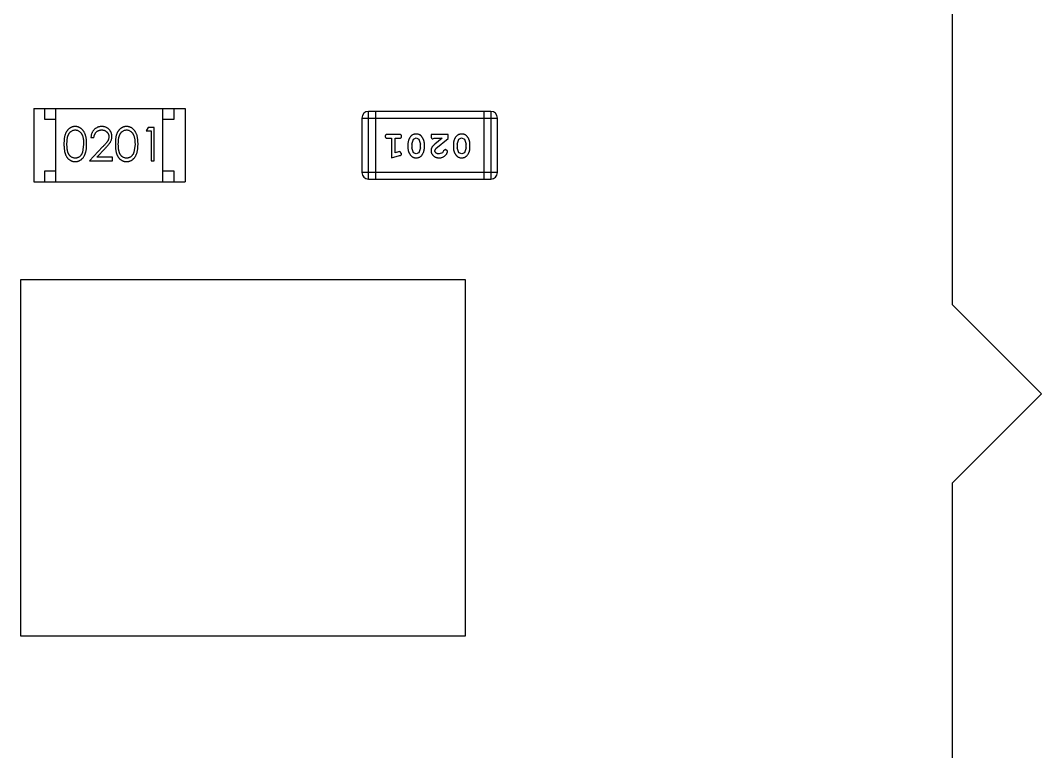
# Model space of a CAD drawing. Header units: millimetres. Extents: x 10 to 132, y -13 to 46.
# Drawn here: x 113.646 to 118.233, y 19.729 to 23.016 of the extents above; entities that cross this region are included whole.
import ezdxf

# ---------------------------------------------------------------- set-up
doc = ezdxf.new("R2010")
doc.units = ezdxf.units.MM
doc.header["$LTSCALE"] = 1.21
doc.header["$MEASUREMENT"] = 0
doc.layers.get('0').update_dxf_attribs({"linetype": 'CONTINUOUS'})

msp = doc.modelspace()

# ---------------------------------------------------------------- linework, layer by layer
at = {"color": 7, "linetype": 'Continuous'}
for p, q in [((117.8335, 21.7367), (117.8335, 23.4767)), ((113.7052, 22.6194), (113.7052, 22.2894)), ((113.7052, 22.6194), (114.3852, 22.6194)), ((113.7552, 22.5694), (113.7552, 22.6194)), ((113.8052, 22.2894), (113.8052, 22.6194)), ((114.2852, 22.2894), (114.2852, 22.6194)), ((114.3352, 22.6194), (114.3352, 22.5694)), ((114.3852, 22.6194), (114.3852, 22.2894)), ((115.1794, 22.5763), (115.1794, 22.3325)), ((115.1794, 22.5763), (115.789, 22.5763)), ((115.2099, 22.302), (115.2099, 22.6068)), ((115.7585, 22.6068), (115.2099, 22.6068)), ((115.2404, 22.6068), (115.2404, 22.302)), ((115.728, 22.6068), (115.728, 22.302)), ((115.7585, 22.6068), (115.7585, 22.302)), ((115.789, 22.3325), (115.789, 22.5763)), ((113.8052, 22.5694), (113.7552, 22.5694)), ((114.2193, 22.5347), (114.2105, 22.5193)), ((114.2471, 22.5347), (114.2193, 22.5347)), ((114.2471, 22.3847), (114.2471, 22.5347)), ((114.3352, 22.5694), (114.2852, 22.5694)), ((113.9624, 22.4886), (113.9759, 22.4886)), ((114.2105, 22.5193), (114.2336, 22.5193)), ((114.2336, 22.5193), (114.2336, 22.3847)), ((115.3473, 22.5032), (115.2954, 22.5032)), ((115.2954, 22.4859), (115.3127, 22.4859)), ((115.3127, 22.4859), (115.3127, 22.3978)), ((115.33, 22.4209), (115.33, 22.4859)), ((115.33, 22.4859), (115.3473, 22.4859)), ((115.404, 22.4599), (115.4112, 22.4817)), ((115.4112, 22.4817), (115.4235, 22.4875)), ((115.4235, 22.4875), (115.4357, 22.4822)), ((115.4357, 22.4822), (115.4433, 22.4599)), ((115.4905, 22.5032), (115.4905, 22.4953)), ((115.5676, 22.5032), (115.4905, 22.5032)), ((115.4991, 22.4827), (115.5046, 22.4859)), ((115.5046, 22.4859), (115.5408, 22.4859)), ((115.5408, 22.4859), (115.5073, 22.4588)), ((115.5126, 22.4393), (115.5676, 22.4843)), ((115.5676, 22.4843), (115.5676, 22.5032)), ((115.6085, 22.4599), (115.6157, 22.4817)), ((115.6157, 22.4817), (115.628, 22.4875)), ((115.628, 22.4875), (115.6402, 22.4822)), ((115.6402, 22.4822), (115.6478, 22.4599)), ((113.9297, 22.4597), (113.9241, 22.422)), ((114.0148, 22.4468), (113.9567, 22.3847)), ((113.9888, 22.4001), (114.0263, 22.4401)), ((114.1605, 22.4597), (114.1548, 22.422)), ((115.3867, 22.4602), (115.3867, 22.4424)), ((115.404, 22.4599), (115.404, 22.4427)), ((115.4115, 22.4204), (115.404, 22.4427)), ((115.4433, 22.4427), (115.436, 22.4209)), ((115.4433, 22.4427), (115.4433, 22.4599)), ((115.4606, 22.4424), (115.4606, 22.4602)), ((115.5078, 22.4296), (115.5126, 22.4393)), ((115.5556, 22.4355), (115.5471, 22.429)), ((115.5644, 22.4271), (115.5556, 22.4355)), ((115.5912, 22.4602), (115.5912, 22.4424)), ((115.6085, 22.4599), (115.6085, 22.4427)), ((115.616, 22.4204), (115.6085, 22.4427)), ((115.6478, 22.4427), (115.6406, 22.4209)), ((115.6478, 22.4427), (115.6478, 22.4599)), ((115.6651, 22.4424), (115.6651, 22.4602)), ((114.0586, 22.4001), (113.9888, 22.4001)), ((114.0586, 22.3847), (114.0586, 22.4001)), ((115.3127, 22.3978), (115.3493, 22.4077)), ((115.345, 22.4251), (115.33, 22.4209)), ((115.3505, 22.4261), (115.345, 22.4251)), ((115.3583, 22.4168), (115.3505, 22.4261)), ((115.4237, 22.4151), (115.4115, 22.4204)), ((115.436, 22.4209), (115.4237, 22.4151)), ((115.5422, 22.4205), (115.5273, 22.4151)), ((115.5471, 22.429), (115.5422, 22.4205)), ((115.6282, 22.4151), (115.616, 22.4204)), ((115.6406, 22.4209), (115.6282, 22.4151)), ((113.9567, 22.3847), (114.0586, 22.3847)), ((114.2336, 22.3847), (114.2471, 22.3847)), ((113.7552, 22.2894), (113.7552, 22.3394)), ((113.7552, 22.3394), (113.8052, 22.3394)), ((114.2852, 22.3394), (114.3352, 22.3394)), ((114.3352, 22.3394), (114.3352, 22.2894)), ((115.789, 22.3325), (115.1794, 22.3325)), ((115.2099, 22.302), (115.7585, 22.302)), ((113.7052, 22.2894), (114.3852, 22.2894)), ((113.6456, 21.8488), (113.6456, 20.2488)), ((115.6457, 21.8488), (113.6456, 21.8488)), ((115.6457, 20.2488), (115.6457, 21.8488)), ((118.2335, 21.3367), (117.8335, 21.7367)), ((117.8335, 20.9367), (118.2335, 21.3367)), ((117.8335, 19.1967), (117.8335, 20.9367)), ((113.6456, 20.2488), (115.6457, 20.2488))]:
    msp.add_line(p, q, dxfattribs=at)
for centre, start, end in [((115.2099, 22.5763), 90, 180), ((115.7585, 22.5763), 0, 90), ((115.2099, 22.3325), 180, 270), ((115.7585, 22.3325), 270, 0)]:
    msp.add_arc(centre, 0.0305, start, end, dxfattribs=at)
for points, knots in [([(113.8914, 22.5386), (113.8903, 22.5385), (113.8879, 22.5385), (113.8845, 22.5381), (113.8811, 22.5374), (113.8778, 22.5365), (113.8746, 22.5353), (113.8715, 22.5339), (113.8684, 22.5321), (113.8655, 22.5302), (113.8627, 22.528), (113.86, 22.5255), (113.8576, 22.5228), (113.8552, 22.5199), (113.8531, 22.5166), (113.851, 22.5132), (113.8492, 22.5095), (113.8476, 22.5055), (113.8461, 22.5012), (113.8448, 22.4965), (113.8437, 22.4914), (113.8428, 22.4859), (113.8421, 22.4799), (113.8416, 22.4735), (113.8413, 22.4667), (113.8413, 22.462), (113.8413, 22.4596)], [0, 0, 0, 0, 0.033742, 0.066533, 0.099153, 0.13154, 0.164087, 0.196563, 0.229707, 0.263315, 0.297504, 0.331686, 0.366482, 0.4021, 0.438958, 0.476748, 0.515985, 0.556589, 0.599519, 0.645765, 0.695487, 0.748721, 0.805687, 0.866754, 0.931405, 1, 1, 1, 1]), ([(113.9432, 22.4596), (113.9432, 22.4619), (113.9431, 22.4664), (113.9428, 22.473), (113.9423, 22.4792), (113.9416, 22.4851), (113.9406, 22.4905), (113.9394, 22.4957), (113.938, 22.5004), (113.9364, 22.5048), (113.9346, 22.5089), (113.9327, 22.5128), (113.9306, 22.5163), (113.9283, 22.5196), (113.9259, 22.5226), (113.9234, 22.5254), (113.9206, 22.5279), (113.9178, 22.5302), (113.9148, 22.5322), (113.9117, 22.5339), (113.9085, 22.5353), (113.9053, 22.5365), (113.9019, 22.5374), (113.8985, 22.5381), (113.895, 22.5385), (113.8926, 22.5385), (113.8914, 22.5386)], [0, 0, 0, 0, 0.065278, 0.127205, 0.186168, 0.241675, 0.294115, 0.343609, 0.390387, 0.434463, 0.476646, 0.517002, 0.555936, 0.593716, 0.630057, 0.665601, 0.700745, 0.734917, 0.768681, 0.802087, 0.834849, 0.867433, 0.900138, 0.932806, 0.966212, 1, 1, 1, 1]), ([(114.0114, 22.5386), (114.0097, 22.5385), (114.0064, 22.5384), (114.0016, 22.5378), (113.9969, 22.5366), (113.9925, 22.5351), (113.9883, 22.5331), (113.9843, 22.5307), (113.9804, 22.5278), (113.9769, 22.5245), (113.9736, 22.5209), (113.9708, 22.517), (113.9683, 22.5129), (113.9663, 22.5085), (113.9647, 22.5038), (113.9635, 22.499), (113.9627, 22.4938), (113.9625, 22.4903), (113.9624, 22.4886)], [0, 0, 0, 0, 0.06445, 0.126725, 0.187421, 0.247417, 0.306749, 0.366595, 0.427749, 0.490235, 0.553031, 0.614805, 0.676505, 0.738096, 0.801021, 0.864897, 0.931209, 1, 1, 1, 1]), ([(114.0567, 22.494), (114.0566, 22.4954), (114.0565, 22.4984), (114.056, 22.5027), (114.055, 22.5068), (114.0536, 22.5108), (114.0518, 22.5147), (114.0496, 22.5184), (114.0471, 22.522), (114.0442, 22.5253), (114.041, 22.5285), (114.0374, 22.5311), (114.0337, 22.5334), (114.0297, 22.5353), (114.0254, 22.5368), (114.021, 22.5378), (114.0162, 22.5384), (114.013, 22.5385), (114.0114, 22.5386)], [0, 0, 0, 0, 0.06271, 0.123347, 0.183401, 0.242828, 0.302097, 0.36242, 0.423725, 0.487032, 0.550491, 0.612709, 0.674265, 0.73617, 0.799211, 0.863483, 0.930525, 1, 1, 1, 1]), ([(114.1222, 22.5386), (114.121, 22.5385), (114.1187, 22.5385), (114.1152, 22.5381), (114.1119, 22.5374), (114.1086, 22.5365), (114.1054, 22.5353), (114.1022, 22.5339), (114.0992, 22.5321), (114.0963, 22.5302), (114.0935, 22.528), (114.0908, 22.5255), (114.0883, 22.5228), (114.086, 22.5199), (114.0838, 22.5166), (114.0818, 22.5132), (114.08, 22.5095), (114.0783, 22.5055), (114.0768, 22.5012), (114.0756, 22.4965), (114.0744, 22.4914), (114.0736, 22.4859), (114.0729, 22.4799), (114.0724, 22.4735), (114.0721, 22.4667), (114.0721, 22.462), (114.0721, 22.4596)], [0, 0, 0, 0, 0.033742, 0.066533, 0.099153, 0.13154, 0.164087, 0.196563, 0.229707, 0.263315, 0.297504, 0.331686, 0.366482, 0.4021, 0.438958, 0.476748, 0.515985, 0.556589, 0.599519, 0.645765, 0.695487, 0.748721, 0.805687, 0.866754, 0.931405, 1, 1, 1, 1]), ([(114.174, 22.4596), (114.1739, 22.4619), (114.1739, 22.4664), (114.1736, 22.473), (114.1731, 22.4792), (114.1723, 22.4851), (114.1714, 22.4905), (114.1702, 22.4957), (114.1688, 22.5004), (114.1672, 22.5048), (114.1654, 22.5089), (114.1635, 22.5128), (114.1613, 22.5163), (114.1591, 22.5196), (114.1567, 22.5226), (114.1541, 22.5254), (114.1514, 22.5279), (114.1485, 22.5302), (114.1456, 22.5322), (114.1425, 22.5339), (114.1393, 22.5353), (114.136, 22.5365), (114.1327, 22.5374), (114.1293, 22.5381), (114.1258, 22.5385), (114.1234, 22.5385), (114.1222, 22.5386)], [0, 0, 0, 0, 0.065278, 0.127205, 0.186168, 0.241675, 0.294115, 0.343609, 0.390387, 0.434463, 0.476646, 0.517002, 0.555936, 0.593716, 0.630057, 0.665601, 0.700745, 0.734917, 0.768681, 0.802087, 0.834849, 0.867433, 0.900138, 0.932806, 0.966212, 1, 1, 1, 1]), ([(113.8547, 22.4597), (113.8548, 22.4617), (113.8548, 22.4656), (113.855, 22.4713), (113.8554, 22.4766), (113.8559, 22.4815), (113.8565, 22.486), (113.8573, 22.4901), (113.8582, 22.4939), (113.8593, 22.4973), (113.8606, 22.5004), (113.8619, 22.5033), (113.8634, 22.506), (113.865, 22.5085), (113.8668, 22.5109), (113.8687, 22.513), (113.8707, 22.5149), (113.8736, 22.5172), (113.8773, 22.5195), (113.882, 22.5217), (113.8869, 22.5229), (113.8902, 22.5231), (113.8919, 22.5232)], [0, 0, 0, 0, 0.073302, 0.142286, 0.206253, 0.266017, 0.321612, 0.372532, 0.419497, 0.462398, 0.502825, 0.541489, 0.579034, 0.615143, 0.650298, 0.684912, 0.718701, 0.752189, 0.817245, 0.879117, 0.939613, 1, 1, 1, 1]), ([(113.8919, 22.5232), (113.8935, 22.5231), (113.8968, 22.5229), (113.9017, 22.5217), (113.9063, 22.5195), (113.9101, 22.5172), (113.9129, 22.5149), (113.915, 22.5129), (113.9169, 22.5107), (113.9187, 22.5082), (113.9204, 22.5055), (113.922, 22.5025), (113.9234, 22.4994), (113.9248, 22.4959), (113.9259, 22.4923), (113.927, 22.4884), (113.9278, 22.4842), (113.9285, 22.4798), (113.929, 22.4751), (113.9295, 22.4702), (113.9297, 22.465), (113.9297, 22.4615), (113.9297, 22.4597)], [0, 0, 0, 0, 0.059689, 0.119507, 0.181075, 0.246162, 0.279894, 0.314468, 0.350403, 0.387474, 0.426147, 0.466624, 0.508745, 0.553328, 0.600058, 0.649177, 0.700552, 0.754894, 0.811825, 0.871514, 0.934319, 1, 1, 1, 1]), ([(113.9759, 22.4886), (113.976, 22.4899), (113.9763, 22.4925), (113.977, 22.4963), (113.978, 22.4998), (113.9792, 22.5031), (113.9807, 22.5062), (113.9825, 22.5091), (113.9844, 22.5117), (113.9867, 22.5141), (113.9892, 22.5162), (113.9918, 22.5181), (113.9946, 22.5197), (113.9975, 22.5209), (114.0006, 22.5219), (114.0038, 22.5227), (114.0072, 22.5231), (114.0095, 22.5231), (114.0107, 22.5232)], [0, 0, 0, 0, 0.073648, 0.143686, 0.210962, 0.275557, 0.338064, 0.399311, 0.4594, 0.51934, 0.579024, 0.637809, 0.695959, 0.754122, 0.813113, 0.873453, 0.935561, 1, 1, 1, 1]), ([(114.0107, 22.5232), (114.0118, 22.5231), (114.014, 22.5231), (114.0172, 22.5226), (114.0203, 22.522), (114.0233, 22.521), (114.0261, 22.5197), (114.0288, 22.5182), (114.0314, 22.5163), (114.0338, 22.5142), (114.036, 22.5119), (114.0379, 22.5095), (114.0396, 22.507), (114.0409, 22.5044), (114.0419, 22.5016), (114.0427, 22.4988), (114.0431, 22.4958), (114.0432, 22.4938), (114.0432, 22.4928)], [0, 0, 0, 0, 0.068027, 0.133505, 0.19695, 0.26027, 0.322741, 0.384982, 0.448465, 0.513424, 0.578224, 0.640011, 0.700094, 0.760067, 0.819012, 0.877878, 0.938035, 1, 1, 1, 1]), ([(114.0432, 22.4928), (114.0431, 22.4911), (114.043, 22.4879), (114.042, 22.4831), (114.0403, 22.4785), (114.0383, 22.4746), (114.0363, 22.4715), (114.0344, 22.4688), (114.032, 22.4659), (114.0294, 22.4626), (114.0263, 22.4591), (114.0228, 22.4552), (114.019, 22.4511), (114.0163, 22.4483), (114.0148, 22.4468)], [0, 0, 0, 0, 0.088014, 0.174976, 0.2638, 0.355443, 0.406413, 0.465519, 0.533076, 0.609353, 0.693899, 0.787171, 0.889197, 1, 1, 1, 1]), ([(114.0263, 22.4401), (114.0278, 22.4417), (114.0305, 22.4447), (114.0345, 22.449), (114.038, 22.4531), (114.0412, 22.457), (114.0441, 22.4606), (114.0465, 22.464), (114.0487, 22.4672), (114.051, 22.471), (114.0533, 22.4757), (114.0552, 22.4816), (114.0565, 22.4877), (114.0566, 22.4919), (114.0567, 22.494)], [0, 0, 0, 0, 0.09953, 0.192079, 0.277712, 0.357454, 0.429648, 0.495771, 0.555538, 0.608657, 0.707578, 0.804328, 0.901298, 1, 1, 1, 1]), ([(114.0855, 22.4597), (114.0855, 22.4617), (114.0855, 22.4656), (114.0858, 22.4713), (114.0861, 22.4766), (114.0867, 22.4815), (114.0872, 22.486), (114.0881, 22.4901), (114.089, 22.4939), (114.0901, 22.4973), (114.0913, 22.5004), (114.0927, 22.5033), (114.0942, 22.506), (114.0958, 22.5085), (114.0976, 22.5109), (114.0994, 22.513), (114.1015, 22.5149), (114.1043, 22.5172), (114.1081, 22.5195), (114.1128, 22.5217), (114.1177, 22.5229), (114.121, 22.5231), (114.1227, 22.5232)], [0, 0, 0, 0, 0.073302, 0.142286, 0.206253, 0.266017, 0.321612, 0.372532, 0.419497, 0.462398, 0.502825, 0.541489, 0.579034, 0.615143, 0.650298, 0.684912, 0.718701, 0.752189, 0.817245, 0.879117, 0.939613, 1, 1, 1, 1]), ([(114.1227, 22.5232), (114.1243, 22.5231), (114.1276, 22.5229), (114.1324, 22.5217), (114.1371, 22.5195), (114.1408, 22.5172), (114.1437, 22.5149), (114.1458, 22.5129), (114.1477, 22.5107), (114.1495, 22.5082), (114.1512, 22.5055), (114.1528, 22.5025), (114.1542, 22.4994), (114.1555, 22.4959), (114.1567, 22.4923), (114.1578, 22.4884), (114.1586, 22.4842), (114.1593, 22.4798), (114.1598, 22.4751), (114.1603, 22.4702), (114.1604, 22.465), (114.1605, 22.4615), (114.1605, 22.4597)], [0, 0, 0, 0, 0.059689, 0.119507, 0.181075, 0.246162, 0.279894, 0.314468, 0.350403, 0.387474, 0.426147, 0.466624, 0.508745, 0.553328, 0.600058, 0.649177, 0.700552, 0.754894, 0.811825, 0.871514, 0.934319, 1, 1, 1, 1]), ([(115.2954, 22.5032), (115.2945, 22.5032), (115.2928, 22.5031), (115.2905, 22.5027), (115.2886, 22.5019), (115.287, 22.5009), (115.2858, 22.4995), (115.285, 22.498), (115.2845, 22.4963), (115.2844, 22.4951), (115.2844, 22.4945)], [0, 0, 0, 0, 0.169012, 0.317488, 0.445429, 0.560977, 0.67065, 0.776666, 0.88492, 1, 1, 1, 1]), ([(115.2844, 22.4945), (115.2844, 22.4939), (115.2845, 22.4927), (115.285, 22.4911), (115.2858, 22.4896), (115.287, 22.4882), (115.2886, 22.4872), (115.2905, 22.4864), (115.2928, 22.486), (115.2945, 22.4859), (115.2954, 22.4859)], [0, 0, 0, 0, 0.11517, 0.223509, 0.328254, 0.438012, 0.553651, 0.682263, 0.830856, 1, 1, 1, 1]), ([(115.3583, 22.4945), (115.3583, 22.4951), (115.3582, 22.4963), (115.3577, 22.498), (115.3569, 22.4995), (115.3558, 22.5009), (115.3542, 22.5019), (115.3522, 22.5027), (115.3499, 22.5031), (115.3482, 22.5032), (115.3473, 22.5032)], [0, 0, 0, 0, 0.115051, 0.223278, 0.329269, 0.437893, 0.554681, 0.682591, 0.83103, 1, 1, 1, 1]), ([(115.3473, 22.4859), (115.3482, 22.4859), (115.3499, 22.486), (115.3522, 22.4864), (115.3542, 22.4872), (115.3558, 22.4882), (115.3569, 22.4896), (115.3577, 22.4911), (115.3582, 22.4927), (115.3583, 22.4939), (115.3583, 22.4945)], [0, 0, 0, 0, 0.169102, 0.317658, 0.446239, 0.563118, 0.671828, 0.776546, 0.884858, 1, 1, 1, 1]), ([(115.4236, 22.5048), (115.4221, 22.5047), (115.4193, 22.5047), (115.4152, 22.5039), (115.4114, 22.5028), (115.4078, 22.5012), (115.4045, 22.4992), (115.4014, 22.4967), (115.3986, 22.4937), (115.3962, 22.4904), (115.394, 22.4868), (115.392, 22.4831), (115.3904, 22.4794), (115.389, 22.4756), (115.388, 22.4718), (115.3872, 22.468), (115.3867, 22.4641), (115.3867, 22.4615), (115.3867, 22.4602)], [0, 0, 0, 0, 0.067217, 0.131051, 0.19272, 0.252824, 0.312745, 0.373449, 0.436041, 0.501494, 0.567761, 0.632087, 0.695096, 0.757109, 0.817993, 0.878657, 0.939311, 1, 1, 1, 1]), ([(115.4606, 22.4602), (115.4606, 22.4612), (115.4605, 22.4634), (115.4602, 22.4665), (115.4598, 22.4697), (115.4591, 22.4728), (115.4582, 22.4758), (115.457, 22.4788), (115.4558, 22.4818), (115.4543, 22.4846), (115.4527, 22.4874), (115.4511, 22.4899), (115.4495, 22.4922), (115.4478, 22.4943), (115.4461, 22.4962), (115.4444, 22.4979), (115.4427, 22.4993), (115.4403, 22.5009), (115.4371, 22.5025), (115.433, 22.5038), (115.4284, 22.5046), (115.4252, 22.5047), (115.4236, 22.5048)], [0, 0, 0, 0, 0.049886, 0.09882, 0.148132, 0.19689, 0.246038, 0.295176, 0.345305, 0.395692, 0.445312, 0.491875, 0.535813, 0.577009, 0.616081, 0.652689, 0.687585, 0.720206, 0.785062, 0.85223, 0.923759, 1, 1, 1, 1]), ([(115.4905, 22.4953), (115.4905, 22.4943), (115.4906, 22.4923), (115.491, 22.4896), (115.4917, 22.4873), (115.4927, 22.4856), (115.494, 22.4843), (115.4956, 22.4834), (115.4973, 22.4828), (115.4985, 22.4828), (115.4991, 22.4827)], [0, 0, 0, 0, 0.1844, 0.34094, 0.473574, 0.586824, 0.690029, 0.789175, 0.890445, 1, 1, 1, 1]), ([(115.6281, 22.5048), (115.6266, 22.5047), (115.6238, 22.5047), (115.6197, 22.5039), (115.6159, 22.5028), (115.6123, 22.5012), (115.609, 22.4992), (115.6059, 22.4967), (115.6031, 22.4937), (115.6007, 22.4904), (115.5985, 22.4868), (115.5965, 22.4831), (115.5949, 22.4794), (115.5935, 22.4756), (115.5925, 22.4718), (115.5917, 22.468), (115.5913, 22.4641), (115.5912, 22.4615), (115.5912, 22.4602)], [0, 0, 0, 0, 0.067217, 0.131051, 0.19272, 0.252824, 0.312745, 0.373449, 0.436041, 0.501494, 0.567761, 0.632087, 0.695096, 0.757109, 0.817993, 0.878657, 0.939311, 1, 1, 1, 1]), ([(115.6651, 22.4602), (115.6651, 22.4612), (115.6651, 22.4634), (115.6647, 22.4665), (115.6643, 22.4697), (115.6636, 22.4728), (115.6627, 22.4758), (115.6616, 22.4788), (115.6603, 22.4818), (115.6588, 22.4846), (115.6573, 22.4874), (115.6556, 22.4899), (115.654, 22.4922), (115.6523, 22.4943), (115.6506, 22.4962), (115.6489, 22.4979), (115.6472, 22.4993), (115.6448, 22.5009), (115.6417, 22.5025), (115.6375, 22.5038), (115.6329, 22.5046), (115.6297, 22.5047), (115.6281, 22.5048)], [0, 0, 0, 0, 0.049886, 0.09882, 0.148132, 0.19689, 0.246038, 0.295176, 0.345305, 0.395692, 0.445312, 0.491875, 0.535813, 0.577009, 0.616081, 0.652689, 0.687585, 0.720206, 0.785062, 0.85223, 0.923759, 1, 1, 1, 1]), ([(113.8413, 22.4596), (113.8413, 22.4573), (113.8413, 22.4526), (113.8416, 22.4459), (113.8421, 22.4395), (113.8429, 22.4336), (113.8438, 22.428), (113.8448, 22.4229), (113.8461, 22.4182), (113.8476, 22.4138), (113.8493, 22.4098), (113.8512, 22.4061), (113.8532, 22.4026), (113.8554, 22.3994), (113.8577, 22.3965), (113.8602, 22.3937), (113.8628, 22.3913), (113.8656, 22.3891), (113.8685, 22.3872), (113.8715, 22.3855), (113.8746, 22.384), (113.8778, 22.3829), (113.8811, 22.382), (113.8845, 22.3813), (113.8879, 22.3809), (113.8903, 22.3809), (113.8914, 22.3809)], [0, 0, 0, 0, 0.068113, 0.132564, 0.193427, 0.250218, 0.303569, 0.353576, 0.400235, 0.443586, 0.484619, 0.524292, 0.56238, 0.599049, 0.63494, 0.669782, 0.704009, 0.737842, 0.771098, 0.803896, 0.836415, 0.868639, 0.900715, 0.933378, 0.966213, 1, 1, 1, 1]), ([(113.8919, 22.3962), (113.8902, 22.3963), (113.8869, 22.3965), (113.8821, 22.3978), (113.8773, 22.3999), (113.8736, 22.4022), (113.8707, 22.4045), (113.8686, 22.4065), (113.8668, 22.4086), (113.865, 22.4109), (113.8633, 22.4134), (113.8619, 22.4162), (113.8605, 22.4191), (113.8593, 22.4222), (113.8582, 22.4256), (113.8573, 22.4293), (113.8565, 22.4335), (113.8558, 22.438), (113.8554, 22.4429), (113.855, 22.4482), (113.8548, 22.4538), (113.8548, 22.4577), (113.8547, 22.4597)], [0, 0, 0, 0, 0.060034, 0.120278, 0.182348, 0.247919, 0.281641, 0.315701, 0.350322, 0.385703, 0.421819, 0.459196, 0.497866, 0.538301, 0.58121, 0.628183, 0.679403, 0.734699, 0.794074, 0.858416, 0.927049, 1, 1, 1, 1]), ([(113.8914, 22.3809), (113.8926, 22.3809), (113.895, 22.3809), (113.8985, 22.3814), (113.902, 22.382), (113.9053, 22.3829), (113.9086, 22.3842), (113.9118, 22.3856), (113.9148, 22.3874), (113.9179, 22.3893), (113.9208, 22.3916), (113.9235, 22.3941), (113.9261, 22.3969), (113.9285, 22.3999), (113.9307, 22.4032), (113.9328, 22.4068), (113.9347, 22.4106), (113.9365, 22.4147), (113.9381, 22.4191), (113.9394, 22.4238), (113.9406, 22.4289), (113.9416, 22.4344), (113.9423, 22.4402), (113.9428, 22.4463), (113.9431, 22.4529), (113.9432, 22.4574), (113.9432, 22.4596)], [0, 0, 0, 0, 0.033824, 0.067298, 0.10028, 0.133019, 0.165736, 0.198792, 0.232372, 0.266409, 0.301016, 0.336196, 0.371972, 0.408574, 0.446394, 0.485225, 0.525372, 0.567224, 0.611081, 0.65775, 0.70702, 0.759235, 0.814484, 0.873227, 0.934937, 1, 1, 1, 1]), ([(114.0721, 22.4596), (114.0721, 22.4573), (114.0721, 22.4526), (114.0724, 22.4459), (114.0729, 22.4395), (114.0736, 22.4336), (114.0745, 22.428), (114.0756, 22.4229), (114.0769, 22.4182), (114.0784, 22.4138), (114.0801, 22.4098), (114.082, 22.4061), (114.084, 22.4026), (114.0862, 22.3994), (114.0885, 22.3965), (114.0909, 22.3937), (114.0936, 22.3913), (114.0964, 22.3891), (114.0993, 22.3872), (114.1023, 22.3855), (114.1054, 22.384), (114.1086, 22.3829), (114.1119, 22.382), (114.1152, 22.3813), (114.1187, 22.3809), (114.121, 22.3809), (114.1222, 22.3809)], [0, 0, 0, 0, 0.068113, 0.132564, 0.193427, 0.250218, 0.303569, 0.353576, 0.400235, 0.443586, 0.484619, 0.524292, 0.56238, 0.599049, 0.63494, 0.669782, 0.704009, 0.737842, 0.771098, 0.803896, 0.836415, 0.868639, 0.900715, 0.933378, 0.966213, 1, 1, 1, 1]), ([(114.1227, 22.3962), (114.121, 22.3963), (114.1177, 22.3965), (114.1128, 22.3978), (114.1081, 22.3999), (114.1043, 22.4022), (114.1015, 22.4045), (114.0994, 22.4065), (114.0975, 22.4086), (114.0957, 22.4109), (114.0941, 22.4134), (114.0927, 22.4162), (114.0913, 22.4191), (114.0901, 22.4222), (114.089, 22.4256), (114.088, 22.4293), (114.0873, 22.4335), (114.0866, 22.438), (114.0861, 22.4429), (114.0858, 22.4482), (114.0855, 22.4538), (114.0855, 22.4577), (114.0855, 22.4597)], [0, 0, 0, 0, 0.060034, 0.120278, 0.182348, 0.247919, 0.281641, 0.315701, 0.350322, 0.385703, 0.421819, 0.459196, 0.497866, 0.538301, 0.58121, 0.628183, 0.679403, 0.734699, 0.794074, 0.858416, 0.927049, 1, 1, 1, 1]), ([(114.1222, 22.3809), (114.1234, 22.3809), (114.1258, 22.3809), (114.1293, 22.3814), (114.1327, 22.382), (114.1361, 22.3829), (114.1393, 22.3842), (114.1425, 22.3856), (114.1456, 22.3874), (114.1486, 22.3893), (114.1515, 22.3916), (114.1543, 22.3941), (114.1569, 22.3969), (114.1593, 22.3999), (114.1615, 22.4032), (114.1636, 22.4068), (114.1655, 22.4106), (114.1673, 22.4147), (114.1689, 22.4191), (114.1702, 22.4238), (114.1714, 22.4289), (114.1724, 22.4344), (114.1731, 22.4402), (114.1736, 22.4463), (114.1739, 22.4529), (114.1739, 22.4574), (114.174, 22.4596)], [0, 0, 0, 0, 0.033824, 0.067298, 0.10028, 0.133019, 0.165736, 0.198792, 0.232372, 0.266409, 0.301016, 0.336196, 0.371972, 0.408574, 0.446394, 0.485225, 0.525372, 0.567224, 0.611081, 0.65775, 0.70702, 0.759235, 0.814484, 0.873227, 0.934937, 1, 1, 1, 1]), ([(115.3867, 22.4424), (115.3867, 22.4413), (115.3867, 22.4392), (115.387, 22.436), (115.3875, 22.4329), (115.3882, 22.4298), (115.3891, 22.4267), (115.3903, 22.4237), (115.3915, 22.4207), (115.393, 22.4178), (115.3946, 22.4151), (115.3963, 22.4126), (115.3979, 22.4102), (115.3996, 22.4081), (115.4013, 22.4063), (115.403, 22.4046), (115.4048, 22.4032), (115.4071, 22.4016), (115.4103, 22.4), (115.4145, 22.3987), (115.419, 22.3979), (115.4222, 22.3978), (115.4238, 22.3978)], [0, 0, 0, 0, 0.049855, 0.099516, 0.148482, 0.19758, 0.246804, 0.296268, 0.346517, 0.397047, 0.446826, 0.49336, 0.537801, 0.579207, 0.617974, 0.654833, 0.689171, 0.722088, 0.786392, 0.853518, 0.924186, 1, 1, 1, 1]), ([(115.4238, 22.3978), (115.4252, 22.3978), (115.428, 22.3979), (115.4321, 22.3986), (115.436, 22.3997), (115.4395, 22.4013), (115.4428, 22.4034), (115.4459, 22.4059), (115.4487, 22.4089), (115.4511, 22.4123), (115.4533, 22.4158), (115.4553, 22.4195), (115.4569, 22.4232), (115.4583, 22.427), (115.4593, 22.4308), (115.4601, 22.4346), (115.4605, 22.4385), (115.4606, 22.4411), (115.4606, 22.4424)], [0, 0, 0, 0, 0.06692, 0.130834, 0.19258, 0.252759, 0.312631, 0.373411, 0.436359, 0.501894, 0.568244, 0.632472, 0.69556, 0.757163, 0.818592, 0.878885, 0.939235, 1, 1, 1, 1]), ([(115.5073, 22.4588), (115.5064, 22.4581), (115.5047, 22.4566), (115.5023, 22.4544), (115.5002, 22.4523), (115.4983, 22.4503), (115.4967, 22.4484), (115.4954, 22.4466), (115.4942, 22.445), (115.4931, 22.4429), (115.4921, 22.4404), (115.4911, 22.4372), (115.4906, 22.4339), (115.4905, 22.4317), (115.4905, 22.4306)], [0, 0, 0, 0, 0.103002, 0.197728, 0.285279, 0.365235, 0.437224, 0.502446, 0.560545, 0.611446, 0.707576, 0.80349, 0.900532, 1, 1, 1, 1]), ([(115.5912, 22.4424), (115.5912, 22.4413), (115.5912, 22.4392), (115.5915, 22.436), (115.5921, 22.4329), (115.5927, 22.4298), (115.5937, 22.4267), (115.5948, 22.4237), (115.5961, 22.4207), (115.5976, 22.4178), (115.5992, 22.4151), (115.6008, 22.4126), (115.6024, 22.4102), (115.6041, 22.4081), (115.6058, 22.4063), (115.6075, 22.4046), (115.6093, 22.4032), (115.6116, 22.4016), (115.6148, 22.4), (115.619, 22.3987), (115.6235, 22.3979), (115.6267, 22.3978), (115.6283, 22.3978)], [0, 0, 0, 0, 0.049855, 0.099516, 0.148482, 0.19758, 0.246804, 0.296268, 0.346517, 0.397047, 0.446826, 0.49336, 0.537801, 0.579207, 0.617974, 0.654833, 0.689171, 0.722088, 0.786392, 0.853518, 0.924186, 1, 1, 1, 1]), ([(115.6283, 22.3978), (115.6298, 22.3978), (115.6326, 22.3979), (115.6366, 22.3986), (115.6405, 22.3997), (115.6441, 22.4013), (115.6474, 22.4034), (115.6504, 22.4059), (115.6532, 22.4089), (115.6557, 22.4123), (115.6579, 22.4158), (115.6598, 22.4195), (115.6614, 22.4232), (115.6628, 22.427), (115.6638, 22.4308), (115.6646, 22.4346), (115.665, 22.4385), (115.6651, 22.4411), (115.6651, 22.4424)], [0, 0, 0, 0, 0.06692, 0.130834, 0.19258, 0.252759, 0.312631, 0.373411, 0.436359, 0.501894, 0.568244, 0.632472, 0.69556, 0.757163, 0.818592, 0.878885, 0.939235, 1, 1, 1, 1]), ([(113.9241, 22.422), (113.9237, 22.4209), (113.9229, 22.4189), (113.9216, 22.416), (113.9201, 22.4132), (113.9185, 22.4107), (113.9168, 22.4084), (113.9149, 22.4063), (113.9129, 22.4044), (113.9101, 22.4021), (113.9064, 22.3998), (113.9017, 22.3978), (113.8969, 22.3964), (113.8935, 22.3963), (113.8919, 22.3962)], [0, 0, 0, 0, 0.075949, 0.148549, 0.218996, 0.286119, 0.351826, 0.416074, 0.478265, 0.540325, 0.660405, 0.774606, 0.887187, 1, 1, 1, 1]), ([(114.1548, 22.422), (114.1544, 22.4209), (114.1537, 22.4189), (114.1524, 22.416), (114.1509, 22.4132), (114.1493, 22.4107), (114.1475, 22.4084), (114.1457, 22.4063), (114.1437, 22.4044), (114.1409, 22.4021), (114.1372, 22.3998), (114.1325, 22.3978), (114.1276, 22.3964), (114.1243, 22.3963), (114.1227, 22.3962)], [0, 0, 0, 0, 0.075949, 0.148549, 0.218996, 0.286119, 0.351826, 0.416074, 0.478265, 0.540325, 0.660405, 0.774606, 0.887187, 1, 1, 1, 1]), ([(115.3493, 22.4077), (115.3501, 22.4079), (115.3517, 22.4084), (115.3538, 22.4092), (115.3554, 22.4102), (115.3566, 22.4112), (115.3574, 22.4124), (115.3579, 22.4137), (115.3583, 22.4152), (115.3583, 22.4163), (115.3583, 22.4168)], [0, 0, 0, 0, 0.187321, 0.344927, 0.475328, 0.579604, 0.674244, 0.773631, 0.882025, 1, 1, 1, 1]), ([(115.4905, 22.4306), (115.4905, 22.4294), (115.4906, 22.4272), (115.4911, 22.424), (115.4919, 22.4209), (115.493, 22.4179), (115.4945, 22.4151), (115.4963, 22.4124), (115.4984, 22.4098), (115.5008, 22.4073), (115.5034, 22.4051), (115.5063, 22.4031), (115.5093, 22.4015), (115.5125, 22.4001), (115.5159, 22.3991), (115.5195, 22.3983), (115.5233, 22.3979), (115.5259, 22.3978), (115.5272, 22.3978)], [0, 0, 0, 0, 0.060981, 0.120256, 0.178148, 0.236115, 0.293993, 0.352864, 0.413358, 0.476056, 0.539296, 0.602396, 0.665116, 0.728325, 0.792919, 0.859317, 0.928302, 1, 1, 1, 1]), ([(115.5273, 22.4151), (115.5259, 22.4151), (115.5232, 22.4152), (115.5194, 22.4161), (115.516, 22.4174), (115.5131, 22.4194), (115.5108, 22.4216), (115.509, 22.4241), (115.508, 22.4268), (115.5079, 22.4287), (115.5078, 22.4296)], [0, 0, 0, 0, 0.156344, 0.299348, 0.4327, 0.561, 0.682299, 0.791883, 0.89611, 1, 1, 1, 1]), ([(115.5272, 22.3978), (115.5289, 22.3978), (115.5322, 22.398), (115.5372, 22.3988), (115.5419, 22.4003), (115.5464, 22.4022), (115.5505, 22.4047), (115.5542, 22.4075), (115.5573, 22.4108), (115.5598, 22.4144), (115.5618, 22.4179), (115.5633, 22.4212), (115.5642, 22.4243), (115.5644, 22.4262), (115.5644, 22.4271)], [0, 0, 0, 0, 0.098286, 0.193983, 0.289056, 0.384352, 0.477435, 0.566197, 0.652355, 0.737986, 0.818188, 0.887401, 0.94802, 1, 1, 1, 1])]:
    msp.add_open_spline(points, degree=3, knots=knots, dxfattribs=at)

doc.saveas('drawing.dxf')
